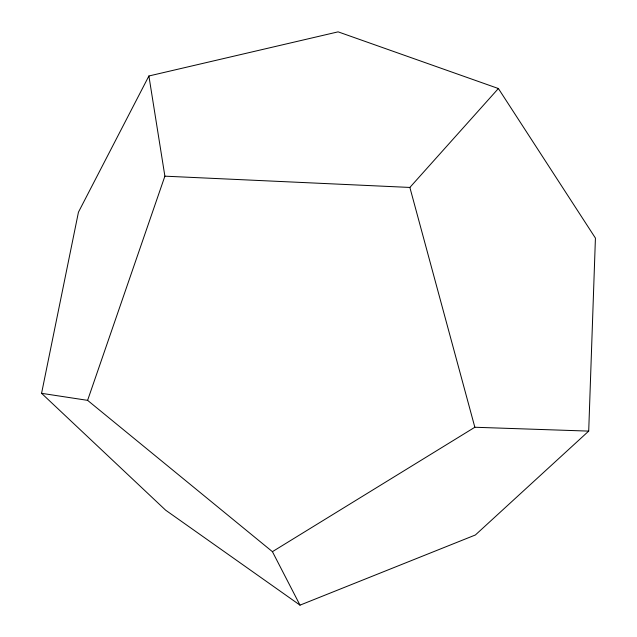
<?xml version="1.0" encoding="UTF-8"?>
<svg xmlns="http://www.w3.org/2000/svg" width="637" height="637" viewBox="0 0 637 637"><rect width="100%" height="100%" fill="white"/><g stroke="black" fill="none" stroke-linecap="round" stroke-linejoin="round"><path stroke-width="0.96" d="M588.707 431.106L595.428 238.103L498.389 88.527L338.112 31.85L148.899 75.986L78.447 212.177L41.572 393.324L165.628 510.173L300.011 605.15L475.377 534.984L588.707 431.106L474.844 427.252L272.421 551.674L87.603 400.355L41.572 393.324M87.603 400.355L164.887 176.17L148.899 75.986M164.887 176.17L409.87 187.445L498.389 88.527M272.421 551.674L300.011 605.15M409.87 187.445L474.844 427.252"/></g></svg>
